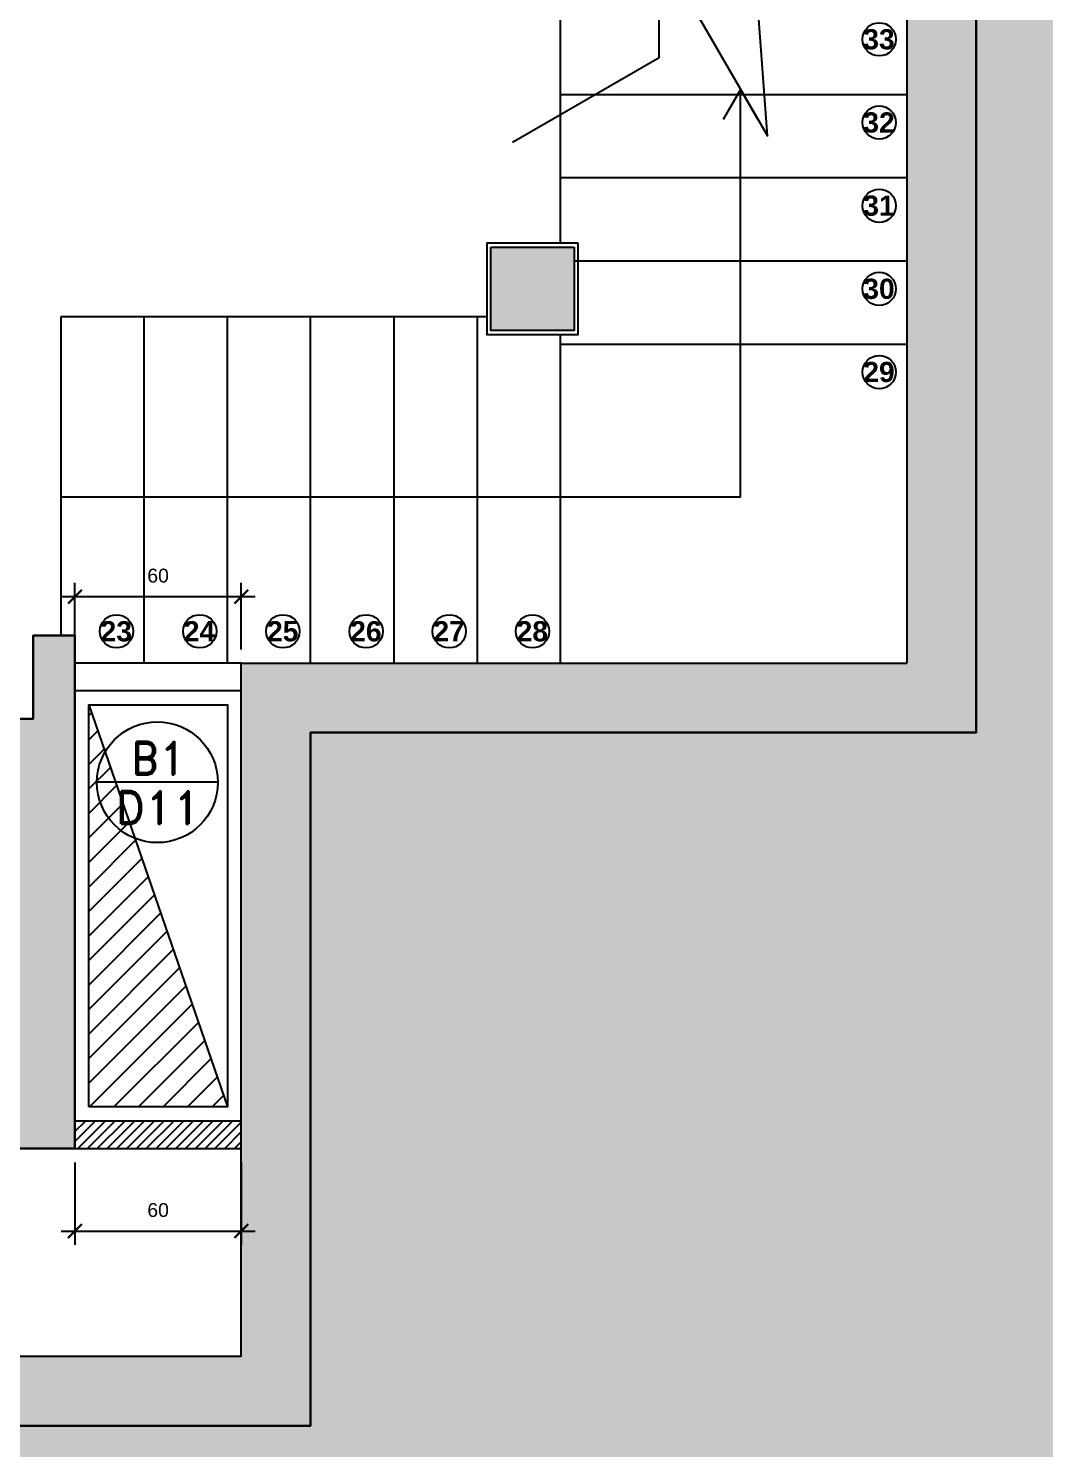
# Model space of a CAD drawing. Header units: centimetres. Extents: x 96271 to 179142, y 9855 to 112216.
# Drawn here: x 100145 to 100511, y 81167 to 81679 of the extents above; entities that cross this region are included whole.
import ezdxf
from ezdxf.enums import TextEntityAlignment as Align

# ---------------------------------------------------------------- set-up
doc = ezdxf.new("R2010")
doc.units = ezdxf.units.CM
doc.header["$LTSCALE"] = 100
doc.header["$MEASUREMENT"] = 0
doc.header["$PDSIZE"] = 0.2
doc.linetypes.add('HIDDEN', pattern=[0.375, 0.25, -0.125])
doc.layers.get('0').update_dxf_attribs({"linetype": 'CONTINUOUS'})
doc.layers.get('DEFPOINTS').update_dxf_attribs({"linetype": 'CONTINUOUS'})
doc.layers.add('A-AREA', color=191, linetype='CONTINUOUS', lineweight=25, plot=False)
for name, color, linetype in [('A-Dim CMU', 2, 'CONTINUOUS'), ('A-DOOR-ANOT', 111, 'CONTINUOUS'), ('A-Flor-Str', 3, 'CONTINUOUS'), ('A-Patt-CMU', 8, 'CONTINUOUS'), ('A-Patt-Strcr', 8, 'CONTINUOUS'), ('A-PLASTER', 51, 'CONTINUOUS'), ('A-Shaft', 31, 'CONTINUOUS'), ('A-Slab limit', 53, 'CONTINUOUS'), ('A-STAIRS', 51, 'CONTINUOUS'), ('A-Wall-Full', 5, 'CONTINUOUS'), ('A-Wall-Prht', 2, 'CONTINUOUS'), ('A-Wall-Strctr', 6, 'CONTINUOUS'), ('plan-stair steps nbr', 224, 'CONTINUOUS'), ('PLANTS', 75, 'CONTINUOUS')]:
    doc.layers.add(name, color=color, linetype=linetype)
doc.styles.add('ARIAL', font='arialbd.ttf')
doc.styles.add('ROMAND', font='romand.shx', dxfattribs={"height": 10})
doc.styles.get("Standard").update_dxf_attribs({"font": 'arial.ttf'})
doc.dimstyles.new('1-50', dxfattribs={"dimtxt": 11.25, "dimasz": 5, "dimexe": 5, "dimexo": 5, "dimgap": 5, "dimtad": 1, "dimdec": 1, "dimrnd": 0.5, "dimzin": 12, "dimdsep": 46, "dimtxsty": 'Standard', "dimblk": 'ARCHTICK', "dimcen": 0.09, "dimdle": 5, "dimadec": 0, "dimazin": 3, "dimtfac": 1, "dimtdec": 1, "dimtix": 1, "dimtofl": 0, "dimtmove": 1, "dimatfit": 3, "dimfxl": 5, "dimtolj": 1, "dimtzin": 0, "dimarcsym": 0})

# ---------------------------------------------------------------- blocks, each defined once
blk = doc.blocks.new('_ArchTick')
at = {"color": 0, "linetype": 'ByBlock', "const_width": 0.15}
blk.add_lwpolyline([(-0.5, -0.5), (0.5, 0.5)], dxfattribs=at)
blk = doc.blocks.new('*D1150')
at = {"layer": 'A-Dim CMU', "color": 0, "lineweight": -2, "transparency": 16777216}
for p, q in [((100161.5594666692, 81270.32917634671), (100161.5594666692, 81240.54316763848)), ((100221.5594666693, 81270.32917634671), (100221.5594666693, 81240.54316763848)), ((100156.5594666692, 81245.54316763848), (100226.5594666693, 81245.54316763848))]:
    blk.add_line(p, q, dxfattribs=at)
at = {"layer": 'DEFPOINTS', "color": 0, "transparency": 16777216}
for p in [(100161.5594666692, 81275.32917634671), (100221.5594666693, 81275.32917634671), (100221.5594666693, 81245.54316763848)]:
    blk.add_point(p, dxfattribs=at)
at = {"layer": 'A-Dim CMU', "color": 0, "lineweight": -2, "transparency": 16777216, "xscale": 5, "yscale": 5, "zscale": 5, "rotation": 180}
blk.add_blockref('_ArchTick', (100161.5594666692, 81245.54316763848), dxfattribs=at)
at = {"layer": 'A-Dim CMU', "color": 0, "lineweight": -2, "transparency": 16777216, "xscale": 5, "yscale": 5, "zscale": 5}
blk.add_blockref('_ArchTick', (100221.5594666693, 81245.54316763848), dxfattribs=at)
at = {"layer": 'A-Dim CMU', "color": 0, "transparency": 16777216, "insert": (100191.5594666692, 81253.09603257709), "char_height": 5, "attachment_point": 5}
blk.add_mtext('\\A1;60', dxfattribs=at)
blk = doc.blocks.new('*D1151')
at = {"layer": 'A-Dim CMU', "color": 0, "lineweight": -2, "transparency": 16777216}
for p, q in [((100161.5594666694, 81455.32917634689), (100161.5594666694, 81479.33804203331)), ((100221.5594666693, 81455.32917634689), (100221.5594666693, 81479.33804203331)), ((100156.5594666694, 81474.33804203331), (100226.5594666693, 81474.33804203331))]:
    blk.add_line(p, q, dxfattribs=at)
at = {"layer": 'DEFPOINTS', "color": 0, "transparency": 16777216}
for p in [(100221.5594666693, 81474.33804203331), (100161.5594666694, 81450.32917634689), (100221.5594666693, 81450.32917634689)]:
    blk.add_point(p, dxfattribs=at)
at = {"layer": 'A-Dim CMU', "color": 0, "lineweight": -2, "transparency": 16777216, "xscale": 5, "yscale": 5, "zscale": 5, "rotation": 180}
blk.add_blockref('_ArchTick', (100161.5594666694, 81474.33804203331), dxfattribs=at)
at = {"layer": 'A-Dim CMU', "color": 0, "lineweight": -2, "transparency": 16777216, "xscale": 5, "yscale": 5, "zscale": 5}
blk.add_blockref('_ArchTick', (100221.5594666693, 81474.33804203331), dxfattribs=at)
at = {"layer": 'A-Dim CMU', "color": 0, "transparency": 16777216, "insert": (100191.5594666694, 81481.89090697192), "char_height": 5, "attachment_point": 5}
blk.add_mtext('\\A1;60', dxfattribs=at)
blk = doc.blocks.new('DOOR NO')
blk.add_line((1261.347277619456, 533.9865170043415), (661.3472776194558, 533.9865170043415))
blk.add_circle((961.3472776194558, 533.9865170043415), 300)
at = {"style": 'ROMAND'}
for tag, p in [('LEVEL', (968.9201369727657, 572.2718152120582)), ('DOOR', (965.9961848291791, 327.1937699461182))]:
    blk.add_attdef(tag, text='', height=162, dxfattribs=at).set_placement(p, align=Align.CENTER)

msp = doc.modelspace()

# ---------------------------------------------------------------- hatches: boundary and pattern name
at = {"layer": 'A-Patt-CMU'}
h = msp.add_hatch(dxfattribs=at)
h.set_pattern_fill('ANSI31', color=256, scale=20, angle=180)
h.set_pattern_definition([(225, (96004.53073319225, 69378.01447332831), (1.767766952966369, -1.767766952966369), [])])
h.paths.add_polyline_path([(99256.55946666919, 82745.32917634815), (99241.55946667315, 82745.3291763456), (99241.55946667315, 82665.32917634692), (99256.55946667315, 82665.32917634946)])
h.paths.add_polyline_path([(99986.55946666922, 82350.32917634671), (99976.55946666922, 82350.32917634671), (99976.55946666928, 82125.32917634674), (99986.55946666928, 82125.32917634674)])
h.paths.add_polyline_path([(99861.55946667149, 81715.32917634671), (99761.5594666705, 81715.32917634671), (99761.55946667018, 81700.32917634671), (99861.55946667152, 81700.32917634671)])
h.paths.add_polyline_path([(99961.55946667146, 81715.32917634671), (99951.55946667155, 81715.32917634671), (99951.55946667152, 81700.32917634671), (99961.55946667152, 81700.32917634671)])
h.paths.add_polyline_path([(99996.5594666694, 81885.32917634689), (99986.55946666942, 81885.32917634689), (99986.55946666954, 81870.32917634692), (99996.5594666694, 81870.32917634692)])
h.paths.add_polyline_path([(99961.55946666925, 81460.32917634689), (99921.5594666694, 81460.32917634689), (99921.5594666694, 81445.32917634689), (99961.55946666925, 81445.32917634677)])
h.paths.add_polyline_path([(100221.5594666693, 81285.32917634671), (100161.5594666692, 81285.32917634671), (100161.5594666692, 81275.32917634671), (100221.5594666693, 81275.32917634671)])
h.paths.add_polyline_path([(100391.5594666693, 82070.32917634692), (100391.5594666693, 82060.32917634692), (100461.5594666693, 82060.32917634692), (100461.5594666693, 82070.32917634692)])
h.paths.add_polyline_path([(100391.5594666693, 82030.3291763469), (100401.5594666693, 82030.3291763469), (100401.5594666693, 82060.32917634692), (100391.5594666693, 82060.32917634692)])
h.paths.add_polyline_path([(100391.5594666693, 81940.32917634692), (100496.5594666693, 81940.32917634692), (100496.5594666693, 81950.32917634692), (100401.5594666693, 81950.32917634692), (100401.5594666693, 81970.32917634692), (100391.5594666693, 81970.32917634692)])
h.paths.add_polyline_path([(99746.55946666925, 82490.32917634671), (99746.55946666919, 82610.32917634698), (99736.55946666919, 82610.32917634698), (99736.55946666922, 82490.32917634671)])
h.paths.add_polyline_path([(99751.55946666907, 82610.32917634698), (99751.5594666691, 82490.32917634671), (99761.55946666907, 82490.32917634671), (99761.55946666904, 82610.32917634696)])
h.paths.add_polyline_path([(99596.5594666693, 81945.3721171797), (99596.55946666948, 81875.32917634548), (99601.55946666945, 81875.32917634587), (99601.55946666948, 81860.32917634552), (99426.55946666954, 81860.32917634552), (99426.55901936887, 82110.35109406301), (98936.55901936884, 82110.35109406304), (98936.55946666916, 82100.32917634555), (99416.55946666919, 82100.37211717977), (99416.55946666951, 81850.32917634552), (99611.55946666951, 81850.32917634552), (99611.5594666693, 81945.37211717971)])
h.paths.add_polyline_path([(99596.55946666948, 81865.32917634552), (99596.55946666948, 81875.32917634548), (99441.55946666948, 81875.32917634552), (99441.55946666919, 82110.37211717974), (99596.55946666928, 82110.37211717974), (99596.55946666928, 82025.37211717971), (99611.55946666925, 82025.37211717971), (99611.55946666919, 82125.37211717971), (99256.55946667309, 82125.37211717975), (99256.55946667315, 82575.3291763469), (99241.55946667309, 82575.32917634692), (99241.55946929406, 82125.34281910668), (98936.55946929016, 82125.34281910668), (98936.55946852989, 82115.35131777338), (99431.55946852991, 82115.35131777338), (99431.55946666951, 81865.32917634552)])
h.paths.add_polyline_path([(99961.55946666913, 82265.3291763455), (99971.54804795061, 82265.3291763455), (99971.54804795058, 82350.32917634671), (99961.5594666691, 82350.32917634671)])
h.paths.add_polyline_path([(99971.54804795061, 82240.3291763455), (99961.55946666913, 82240.3291763455), (99961.55946666916, 82125.32917634674), (99971.54804795064, 82125.32917634674)])
h.paths.add_polyline_path([(99746.55946666887, 81630.34028895276), (99746.55946666884, 81670.32917634619), (99736.55946666884, 81670.32917634619), (99736.55946666928, 81630.34028895275)])
h.paths.add_polyline_path([(99751.55946666902, 81670.32917634619), (99751.55946666902, 81630.32917634616), (99761.55946666942, 81630.32917634617), (99761.55946666902, 81670.32917634619)])
h.paths.add_polyline_path([(99746.55946666899, 81510.34028895274), (99736.55946666904, 81510.34028895275), (99736.55946666934, 81315.32917634668), (99746.55946666925, 81315.32917634668)])
h.paths.add_polyline_path([(99751.55946666904, 81460.3291763469), (99761.55946666922, 81460.32917634689), (99761.55946666916, 81510.34028895272), (99751.55946666904, 81510.34028895274)])
h.paths.add_polyline_path([(99761.55946666922, 81445.32917634677), (99751.55946666904, 81445.32917634674), (99751.55946666902, 81315.32917634668), (99761.55946666934, 81315.32917634668)])
at = {"layer": 'A-Patt-Strcr'}
h = msp.add_hatch(dxfattribs=at)
h.set_pattern_fill('AR-CONC', color=256, scale=2, angle=-1.272221872585407e-14)
h.set_pattern_definition([(49.99999999999999, (89598.393168743, 77124.04686877379), (14.34520365201507, -1.255042699651905), [1.5, -16.5]), (355, (89598.393168743, 77124.04686877379), (-2.775026672259997, 15.04384267400024), [1.2, -13.2]), (100.45144446, (89599.58860236302, 77123.9422818938), (11.57017693454224, 13.78879981937259), [1.27480384, -14.02284224]), (46.18419999999998, (89598.393168743, 77128.04686877379), (21.34482661343145, -3.310385615861536), [2.25, -24.75]), (96.63563548999993, (89600.171903643, 77127.77100263379), (18.69323891348457, 19.48237201549101), [1.91220684, -21.03427519999999]), (351.1841639899999, (89598.393168743, 77128.04686877379), (18.69323890109547, 19.4823720053998), [1.8, -19.80000002]), (20.99999999999998, (89600.393168743, 77127.04686877379), (11.93814104236923, -8.052377813306778), [1.5, -16.5]), (326.0000000000001, (89600.393168743, 77127.04686877379), (4.866306638431638, 14.50300090093706), [1.2, -13.2]), (71.45144473999999, (89601.38801382299, 77126.3758372938), (16.80444753459942, 6.450623056127073), [1.2748038, -14.02284224]), (37.49999999999998, (89598.393168743, 77124.04686877379), (0.2431971063458148, 6.65787707662623), [0, -13.04, 0, -13.4, 0, -13.25]), (7.499999999999987, (89598.393168743, 77124.04686877379), (5.261390748842974, 7.888234237647204), [0, -7.64, 0, -12.74, 0, -5.05]), (327.5, (89593.93316874301, 77124.04686877379), (10.67644872344818, -0.4510974346875975), [0, -5, 0, -15.6, 0, -20.7]), (317.5, (89591.93316874301, 77124.04686877379), (11.66372338684772, 2.002099646646352), [0, -6.5, 0, -10.36, 0, -14.7])])
h.paths.add_polyline_path([(99736.55946666919, 81200.32917634689), (99376.55946666919, 81200.32917634689), (99376.55946666919, 81175.32917634689), (99401.55946666919, 81175.32917634686), (99736.55946666919, 81175.32917634668)], flags=17)
h.paths.add_polyline_path([(98901.55946666983, 81670.32917634619), (98876.55946666983, 81670.32917634619), (98876.55946666913, 81270.3291763461), (98901.55946666913, 81270.3291763461)])
h.paths.add_polyline_path([(98901.55946666919, 82775.32917634689), (98876.55946666919, 82775.32917634689), (98876.55946666919, 82180.32917634555), (98901.55946666919, 82180.32917634555)])
edge = h.paths.add_edge_path()
edge.add_line((100486.5594666693, 82835.32917634689), (100486.5594666693, 82810.32917634689))
edge.add_line((100486.5594666693, 82810.32917634689), (100981.4603026831, 82810.32917634692))
edge.add_line((100981.4603026831, 82810.32917634692), (101043.3274460286, 80977.0098685227))
edge.add_line((101043.3274460286, 80977.0098685227), (99866.85723325188, 80980.22886579524))
edge.add_line((99866.85723325188, 80980.22886579524), (99504.72034389118, 80897.76012358716))
edge.add_arc((99826.55946666925, 81175.32917634609), 425.0000000000546, 179.999999999896, 220.7760148464379, ccw=False)
edge.add_line((99401.55946666919, 81175.32917634686), (99376.55946666919, 81175.32917634607))
edge.add_arc((99826.55946666893, 81175.32917634601), 449.9999999997381, 179.9999999999926, 222.7082701089523)
edge.add_line((99495.89195099406, 80870.10959296845), (99869.63408048381, 80955.22117434752))
edge.add_line((99869.63408048381, 80955.22117434752), (101065.6790577525, 80951.9486176114))
edge.add_line((101065.6790577525, 80951.9486176114), (101005.6765128952, 82835.32917634692))
edge.add_line((101005.6765128952, 82835.32917634692), (100486.5594666693, 82835.32917634689))
h = msp.add_hatch(dxfattribs=at)
h.set_pattern_fill('EARTH', color=256, scale=100, angle=-1.272221872585407e-14)
h.set_pattern_definition([(0, (89598.393168743, 77124.04686877379), (25.00000000000001, 24.99999999999999), [25, -25]), (0, (89598.393168743, 77133.42186877379), (25.00000000000001, 24.99999999999999), [25, -25]), (0, (89598.393168743, 77142.79686877379), (25.00000000000001, 24.99999999999999), [25, -25]), (90, (89601.518168743, 77145.92186877379), (-24.99999999999999, 25.00000000000001), [25, -25]), (90, (89610.893168743, 77145.92186877379), (-24.99999999999999, 25.00000000000001), [25, -25]), (90, (89620.268168743, 77145.92186877379), (-24.99999999999999, 25.00000000000001), [25, -25])])
edge = h.paths.add_edge_path()
edge.add_line((99504.72034389121, 80897.76012358716), (99866.85723325188, 80980.22886579524))
edge.add_line((99866.85723325188, 80980.22886579524), (101039.8676465838, 80977.01933504795))
edge.add_line((101039.8676465838, 80977.01933504795), (100981.4603026831, 82810.32917634692))
edge.add_line((100981.4603026831, 82810.32917634692), (100486.5594666693, 82810.32917634689))
edge.add_line((100486.5594666693, 82810.32917634689), (100486.5594666693, 82350.32917634671))
edge.add_line((100486.5594666693, 82350.32917634671), (100486.5594666693, 82125.32917634698))
edge.add_line((100486.5594666693, 82125.32917634698), (100486.5594666693, 82075.32917634689))
edge.add_line((100486.5594666693, 82075.32917634689), (100521.5594666693, 82075.32917634692))
edge.add_line((100521.5594666693, 82075.32917634692), (100521.5594666693, 81870.32917634671))
edge.add_line((100521.5594666693, 81870.32917634671), (100486.5594666693, 81870.32917634671))
edge.add_line((100486.5594666693, 81870.32917634671), (100486.5594666693, 81425.32917634689))
edge.add_line((100486.5594666693, 81425.32917634689), (100246.5594666693, 81425.32917634689))
edge.add_line((100246.5594666693, 81425.32917634689), (100246.5594666693, 81175.32917634689))
edge.add_line((100246.5594666693, 81175.32917634689), (99761.55946666928, 81175.32917634689))
edge.add_line((99761.55946666928, 81175.32917634689), (99401.55946666919, 81175.3291763462))
edge.add_arc((99826.55946666907, 81175.32917634606), 424.9999999998745, 180, 220.7760148464732)
h = msp.add_hatch(dxfattribs=at)
h.set_pattern_fill('AR-CONC', color=256, scale=2, angle=-1.272221872585407e-14)
h.set_pattern_definition([(49.99999999999999, (109598.3931687429, 77124.04686877379), (14.34520365201507, -1.255042699651905), [1.5, -16.5]), (355, (109598.3931687429, 77124.04686877379), (-2.775026672259997, 15.04384267400024), [1.2, -13.2]), (100.45144446, (109599.588602363, 77123.9422818938), (11.57017693454224, 13.78879981937259), [1.27480384, -14.02284224]), (46.18419999999998, (109598.3931687429, 77128.04686877379), (21.34482661343145, -3.310385615861536), [2.25, -24.75]), (96.63563548999993, (109600.1719036429, 77127.77100263379), (18.69323891348457, 19.48237201549101), [1.91220684, -21.03427519999999]), (351.1841639899999, (109598.3931687429, 77128.04686877379), (18.69323890109547, 19.4823720053998), [1.8, -19.80000002]), (20.99999999999998, (109600.3931687429, 77127.04686877379), (11.93814104236923, -8.052377813306778), [1.5, -16.5]), (326.0000000000001, (109600.3931687429, 77127.04686877379), (4.866306638431638, 14.50300090093706), [1.2, -13.2]), (71.45144473999999, (109601.3880138229, 77126.3758372938), (16.80444753459942, 6.450623056127073), [1.2748038, -14.02284224]), (37.49999999999998, (109598.3931687429, 77124.04686877379), (0.2431971063458148, 6.65787707662623), [0, -13.04, 0, -13.4, 0, -13.25]), (7.499999999999987, (109598.3931687429, 77124.04686877379), (5.261390748842974, 7.888234237647204), [0, -7.64, 0, -12.74, 0, -5.05]), (327.5, (109593.933168743, 77124.04686877379), (10.67644872344818, -0.4510974346875975), [0, -5, 0, -15.6, 0, -20.7]), (317.5, (109591.933168743, 77124.04686877379), (11.66372338684772, 2.002099646646352), [0, -6.5, 0, -10.36, 0, -14.7])])
h.paths.add_polyline_path([(100246.5594666693, 81425.32917634689), (100281.5594666693, 81425.32917634689), (100281.5594666693, 81450.32917634689), (100221.5594666693, 81450.32917634689), (100221.5594666693, 81200.32917634689), (99761.55946666919, 81200.32917634689), (99761.55946666919, 81175.32917634689), (100246.5594666693, 81175.32917634689)])
h.paths.add_polyline_path([(99761.55946666919, 81315.32917634668), (99736.55946666919, 81315.32917634668), (99736.55946666919, 81175.32917634668), (99761.55946666919, 81175.32917634668)])
h.paths.add_polyline_path([(100486.5594666693, 82635.32917634692), (100461.5594666693, 82635.32917634692), (100461.5594666693, 82390.32917634671), (100486.5594666693, 82390.32917634671)])
h.paths.add_polyline_path([(100486.5594666693, 82390.32917634671), (100461.5594666692, 82390.32917634671), (100461.5594666692, 82350.32917634671), (100486.5594666693, 82350.32917634671)])
h.paths.add_polyline_path([(100486.5594666693, 82350.32917634671), (100461.5594666693, 82350.32917634671), (100461.5594666693, 82125.32917634698), (100486.5594666693, 82125.32917634698)])
h.paths.add_polyline_path([(100486.5594666693, 82125.32917634698), (100461.5594666693, 82125.32917634698), (100461.5594666692, 82050.32917634674), (100486.5594666692, 82050.32917634674)])
h.paths.add_polyline_path([(100521.5594666693, 82075.32917634692), (100486.5594666693, 82075.32917634689), (100486.5594666692, 82050.32917634674), (100496.5594666693, 82050.32917634692), (100496.5594666693, 81895.32917634671), (100521.5594666693, 81895.32917634671)])
h.paths.add_polyline_path([(100521.5594666693, 81895.32917634671), (100391.5594666692, 81895.32917634671), (100391.5594666692, 81870.32917634671), (100521.5594666693, 81870.32917634671)])
h.paths.add_polyline_path([(100486.5594666693, 81870.32917634671), (100461.5594666693, 81870.32917634671), (100461.5594666693, 81450.32917634689), (100281.5594666693, 81450.32917634689), (100281.5594666693, 81425.32917634689), (100486.5594666693, 81425.32917634689)])
h.paths.add_polyline_path([(99986.55946666925, 81895.32917634671), (99961.55946666925, 81895.32917634671), (99961.55946667152, 81700.32917634671), (99986.55946667152, 81700.32917634671)])
h.paths.add_polyline_path([(100341.5594666693, 81750.32917634671), (100311.5594666693, 81750.32917634671), (100311.5594666693, 81720.32917634671), (100341.5594666693, 81720.32917634671)], flags=17)
h.paths.add_polyline_path([(100341.5594666693, 81600.32917634668), (100311.5594666693, 81600.32917634671), (100311.5594666693, 81570.32917634671), (100341.5594666693, 81570.32917634671)], flags=17)
h.paths.add_polyline_path([(100136.5594666692, 81300.32917634668), (99986.55946666925, 81300.32917634668), (99986.55946666925, 81275.32917634668), (100136.5594666692, 81275.32917634668)], flags=17)
h.paths.add_polyline_path([(98936.5594666691, 81270.3291763461), (98876.55946666913, 81270.3291763461), (98876.55946666913, 81175.3291763461), (98936.5594666691, 81175.3291763461)])
h.paths.add_polyline_path([(98936.55946666983, 81750.32917634619), (98876.55946666983, 81750.32917634619), (98876.55946666983, 81670.32917634619), (98936.55946666983, 81670.32917634619)])
h.paths.add_polyline_path([(98936.55946666916, 82180.32917634555), (98876.55946666919, 82180.32917634555), (98876.55946666919, 82100.32917634555), (98936.55946666916, 82100.32917634555)])
h.paths.add_polyline_path([(99761.55946668112, 82180.32917634558), (99736.55946668112, 82180.32917634558), (99736.55946666925, 82050.32917634674), (99761.55946666925, 82050.32917634674)])
h.paths.add_polyline_path([(99986.55946666916, 82125.32917634674), (99961.55946666916, 82125.32917634674), (99961.55946666925, 82050.32917634674), (99986.55946666925, 82050.32917634674)])
h.paths.add_polyline_path([(99986.55946666919, 82390.32917634671), (99961.55946666922, 82390.32917634671), (99961.55946666925, 82350.32917634671), (99986.55946666922, 82350.32917634671)])
h.paths.add_polyline_path([(99761.55946667172, 81750.32917634622), (99736.55946667213, 81750.32917634622), (99736.55946666966, 81670.32917634619), (99761.55946666925, 81670.32917634619)])
h.paths.add_polyline_path([(99986.55946666925, 81430.32917634671), (99976.55946666925, 81430.32917634671), (99976.55946666925, 81460.32917634671), (99961.55946666925, 81460.32917634671), (99961.55946666925, 81275.32917634671), (99986.55946666925, 81275.32917634671)])
h.paths.add_polyline_path([(100146.5594666692, 81430.32917634671), (100136.5594666692, 81430.32917634671), (100136.5594666692, 81275.32917634671), (100161.5594666692, 81275.32917634671), (100161.5594666692, 81460.32917634671), (100146.5594666692, 81460.32917634671)])
at = {"layer": 'A-Shaft'}
h = msp.add_hatch(dxfattribs=at)
h.set_pattern_fill('ANSI31', color=256, scale=50, angle=-1.272221872585407e-14)
h.set_pattern_definition([(44.99999999999999, (-49820.00000000006, 9810.046470417314), (-4.419417382415921, 4.419417382415923), [])])
h.paths.add_polyline_path([(100166.5594666693, 81435.32917634671), (100166.5594666693, 81290.32917634671), (100216.5594666693, 81290.32917634671)])
at = {"layer": 'PLANTS'}
h = msp.add_hatch(dxfattribs=at)
h.set_pattern_fill('AR-SAND', color=256, scale=20)
h.set_pattern_definition([(37.50000000000001, (109663.154250821, 69378.01447332827), (-1.259867162192163, 38.53647538026317), [0, -30.4, 0, -34, 0, -32.5]), (7.499999999999999, (109663.154250821, 69378.01447332827), (35.39553410535454, 56.4429213045948), [0, -16.4, 0, -27.4, 0, -10.5]), (327.5, (109638.554250821, 69378.01447332827), (62.2828372350299, 0.1131810707392988), [0, -10, 0, -36, 0, -47]), (317.5, (109638.554250821, 69378.01447332827), (60.12253209144588, 17.55351129868499), [0, -5, 0, -23.6, 0, -27])])
edge = h.paths.add_edge_path()
edge.add_arc((98661.55946666884, 80820.32917634635), 824.9999999999272, 89.99999999999798, 141.0869320477577)
edge.add_line((98019.62704650508, 81338.54512355618), (98002.88144504107, 83105.32917634692))
edge.add_line((98002.88144504107, 83105.32917634692), (98316.55946666919, 83105.32917634692))
edge.add_line((98316.55946666919, 83105.32917634692), (98431.25806151389, 83105.32917634692))
edge.add_line((98431.25806151389, 83105.32917634692), (98896.55946666919, 83105.32917634692))
edge.add_line((98896.55946666919, 83105.32917634692), (98896.55946666919, 83630.32917634692))
edge.add_line((98896.55946666919, 83630.32917634692), (99278.17056261195, 83630.32917634692))
edge.add_line((99278.17056261195, 83630.32917634692), (99555.20229951528, 83630.32917634692))
edge.add_line((99555.20229951528, 83630.32917634692), (99555.20229951528, 83736.5200899789))
edge.add_line((99555.20229951528, 83736.5200899789), (99555.20229951528, 83830.32917634692))
edge.add_line((99555.20229951528, 83830.32917634692), (100191.952319623, 83830.32917634692))
edge.add_line((100191.952319623, 83830.32917634692), (100255.2022995153, 83830.32917634692))
edge.add_line((100255.2022995153, 83830.32917634692), (100255.2022995153, 84090.32917634692))
edge.add_line((100255.2022995153, 84090.32917634692), (100764.8769031949, 84095.26552313761))
edge.add_line((100764.8769031949, 84095.26552313761), (100940.5235680042, 84095.26552313761))
edge.add_line((100940.5235680042, 84095.26552313761), (100980.6638286965, 82835.32917634695))
edge.add_line((100980.6638286965, 82835.32917634695), (100506.5594666694, 82835.32917634695))
edge.add_line((100506.5594666694, 82835.32917634695), (100506.5594666694, 83400.32917634689))
edge.add_line((100506.5594666694, 83400.32917634689), (99941.55946666919, 83400.32917634689))
edge.add_line((99941.55946666919, 83400.32917634689), (99941.55946666919, 82835.32917634692))
edge.add_line((99941.55946666919, 82835.32917634692), (99736.55946666896, 82835.32917634692))
edge.add_line((99736.55946666896, 82835.32917634692), (99736.55946666893, 82775.32917634692))
edge.add_line((99736.55946666893, 82775.32917634692), (99706.55946667292, 82775.32917634712))
edge.add_line((99706.55946667292, 82775.32917634712), (99491.55946667289, 82775.32917634692))
edge.add_line((99491.55946667289, 82775.32917634692), (99426.55946666919, 82775.32917634712))
edge.add_line((99426.55946666919, 82775.32917634712), (99211.55946666919, 82775.32917634689))
edge.add_line((99211.55946666919, 82775.32917634689), (99151.55946666919, 82775.32917634689))
edge.add_line((99151.55946666919, 82775.32917634689), (98936.55946666919, 82775.32917634692))
edge.add_line((98936.55946666919, 82775.32917634692), (98901.55946666893, 82775.32917634692))
edge.add_line((98901.55946666893, 82775.32917634692), (98876.55946666893, 82775.32917634692))
edge.add_line((98876.55946666893, 82775.32917634692), (98676.55946666902, 82775.32917634692))
edge.add_line((98676.55946666902, 82775.32917634692), (98676.55946666902, 82763.61506344336))
edge.add_arc((98746.55946667356, 82560.32269300439), 215.0064833425549, 109.0002074410326, 180)
edge.add_line((98531.552983331, 82560.32269300439), (98531.55298333097, 82390.32917634572))
edge.add_line((98531.55298333097, 82390.32917634572), (98531.55298333097, 81820.53268686931))
edge.add_line((98531.55298333097, 81820.53268686931), (98876.5594666693, 81820.53268686867))
edge.add_line((98876.5594666693, 81820.53268686867), (98876.55946666957, 81670.32917634622))
edge.add_line((98876.55946666957, 81670.32917634622), (98876.55946666954, 81645.32917634628))
edge.add_line((98876.55946666954, 81645.32917634628), (98661.55946666887, 81645.32917634628))

# ---------------------------------------------------------------- linework, layer by layer
msp.add_line((100348.9697228229, 81655.32917634692), (100336.5594666694, 81655.32917634692))
msp.add_lwpolyline([(100319.3066201321, 81638.20317602338), (100372.2536792238, 81668.77217484274), (100372.2536792238, 81708.0299949029), (100411.2442761431, 81640.49630002122), (100407.9290619427, 81685.79116748285), (100473.7763081596, 81723.80809281155)])
at = {"layer": 'A-AREA'}
msp.add_lwpolyline([(99961.55946666925, 81460.32917634689), (99961.55946666925, 81275.32917634712), (100161.5594666692, 81275.32917634712), (100161.5594666692, 81460.32917634686), (100146.5594666692, 81460.32917634686), (100146.5594666692, 81430.32917634686), (100136.5594666692, 81430.32917634686), (100136.5594666692, 81300.32917634686), (99986.55946666925, 81300.32917634686), (99986.55946666925, 81430.32917634686), (99976.55946666925, 81430.32917634686), (99976.55946666995, 81460.329176347)], close=True, dxfattribs=at)
at = {"layer": 'A-Flor-Str'}
for points in [[(100156.5594666694, 81510.32917634695), (100401.5594666694, 81510.32917634695), (100401.5594666694, 81657.27088209137)], [(100401.5594666694, 81657.27088209137), (100395.3232667946, 81646.4694670621)], [(100401.5594666694, 81657.27088209137), (100407.7956665441, 81646.4694670621)]]:
    msp.add_lwpolyline(points, dxfattribs=at)
at = {"layer": 'A-PLASTER'}
msp.add_lwpolyline([(100343.0594666692, 81601.82917634674), (100310.0594666692, 81601.82917634674), (100310.0594666692, 81568.82917634674), (100343.0594666692, 81568.82917634674)], close=True, dxfattribs=at)
at = {"layer": 'A-Shaft'}
msp.add_line((100166.5594666693, 81435.32917634671), (100216.5594666693, 81290.32917634671), dxfattribs=at)
msp.add_lwpolyline([(100166.5594666693, 81290.32917634674), (100166.5594666693, 81435.32917634671), (100216.5594666693, 81435.32917634671), (100216.5594666693, 81290.32917634671)], close=True, dxfattribs=at)
at = {"layer": 'A-Slab limit'}
for points in [[(99961.55946666919, 82835.32917634689), (99736.55946666922, 82835.32917634689), (99736.55946666922, 82775.32917634689), (98876.55946666919, 82775.32917634689), (98876.55946666913, 81175.3291763461), (100246.5594666693, 81175.32917634578), (100246.5594666693, 81425.32917634689), (100486.5594666693, 81425.32917634689), (100486.5594666693, 81870.32917634671), (100521.5594666693, 81870.32917634671), (100521.5594666693, 82075.32917634692), (100486.5594666693, 82075.32917634689), (100486.5594666693, 82610.32917634689), (99961.55946666919, 82610.32917634689)], [(100221.5594666693, 81440.32917634689), (100161.5594666692, 81440.32917634689), (100161.5594666692, 81285.32917634671), (100221.5594666693, 81285.32917634671)]]:
    msp.add_lwpolyline(points, close=True, dxfattribs=at)
at = {"layer": 'A-STAIRS', "linetype": 'HIDDEN', "ltscale": 50}
for p, q in [((100336.5594666694, 81718.82917634674), (100336.5594666694, 81648.16411161594)), ((100336.5594666694, 81648.16411161594), (100336.5594666694, 81601.82917634674)), ((100276.5594666694, 81575.32917634674), (100276.5594666694, 81450.32917634674)), ((100306.5594666694, 81575.32917634674), (100306.5594666694, 81450.32917634674)), ((100336.5594666694, 81568.82917634674), (100336.5594666694, 81450.32917634692))]:
    msp.add_line(p, q, dxfattribs=at)
for points in [[(100461.5594666694, 81655.32917634692), (100348.9697228229, 81655.32917634692)], [(100461.5594666694, 81625.32917634692), (100336.5594666694, 81625.32917634692)], [(100461.5594666694, 81595.32917634692), (100341.5594666694, 81595.32917634692)], [(100156.5594666694, 81460.32917634671), (100156.5594666694, 81575.32917634674), (100310.0594666692, 81575.32917634674)], [(100186.5594666694, 81450.32917634692), (100186.5594666694, 81575.32917634674)], [(100216.5594666694, 81450.32917634692), (100216.5594666694, 81575.32917634674)], [(100246.5594666694, 81450.32917634692), (100246.5594666694, 81575.32917634674)], [(100461.5594666694, 81565.32917634692), (100336.5594666694, 81565.32917634692)]]:
    msp.add_lwpolyline(points, dxfattribs=at)
at = {"layer": 'A-Wall-Full'}
for p, q in [((100161.5594666692, 81285.32917634671), (100221.5594666693, 81285.32917634671)), ((100161.5594666692, 81275.32917634671), (100221.5594666693, 81275.32917634671))]:
    msp.add_line(p, q, dxfattribs=at)
at = {"layer": 'A-Wall-Prht'}
for p, q in [((100221.5594666693, 81450.32917634689), (100161.5594666692, 81450.32917634689)), ((100221.5594666693, 81440.32917634689), (100161.5594666692, 81440.32917634689))]:
    msp.add_line(p, q, dxfattribs=at)
at = {"layer": 'A-Wall-Strctr'}
for p, q in [((100311.5594666692, 81600.32917634671), (100341.5594666692, 81600.32917634668)), ((100311.5594666693, 81600.32917634671), (100341.5594666693, 81600.32917634668)), ((100246.5594666693, 81275.32917634674), (100246.5594666693, 81175.32917634689)), ((100221.5594666693, 81200.32917634689), (99761.55946666934, 81200.32917634689))]:
    msp.add_line(p, q, dxfattribs=at)
for points in [[(100486.5594666692, 82075.32917634689), (100521.5594666693, 82075.32917634692), (100521.5594666693, 81870.32917634695), (100486.5594666693, 81870.32917634695), (100486.5594666693, 81425.32917634689)], [(100486.5594666692, 82050.32917634674), (100496.5594666693, 82050.32917634692), (100496.5594666693, 81895.32917634698), (100391.5594666693, 81895.32917634698), (100391.5594666693, 81870.32917634695), (100461.5594666693, 81870.32917634695), (100461.5594666693, 81450.32917634689)], [(100341.5594666692, 81600.32917634668), (100341.5594666692, 81570.32917634671), (100311.5594666692, 81570.32917634671), (100311.5594666692, 81600.32917634671)], [(100341.5594666693, 81600.32917634668), (100341.5594666693, 81570.32917634671), (100311.5594666693, 81570.32917634671), (100311.5594666693, 81600.32917634671)], [(100146.5594666692, 81460.32917634671), (100161.5594666692, 81460.32917634671), (100161.5594666692, 81275.32917634671), (100136.5594666692, 81275.32917634671), (100136.5594666692, 81275.32917634671), (100136.5594666692, 81430.32917634671), (100146.5594666692, 81430.32917634671), (100146.5594666692, 81460.32917634671)], [(100221.5594666693, 81200.32917634689), (100221.5594666693, 81450.32917634689), (100461.5594666693, 81450.32917634689)], [(100486.5594666693, 81425.32917634689), (100246.5594666693, 81425.32917634689), (100246.5594666693, 81175.32917634689), (99761.55946666928, 81175.32917634689)]]:
    msp.add_lwpolyline(points, dxfattribs=at)
at = {"layer": 'plan-stair steps nbr'}
for centre in [(100451.5594666694, 81675.32917634703), (100451.5594666694, 81645.32917634703), (100451.5594666694, 81615.32917634703), (100451.5594666694, 81585.32917634703), (100451.5594666694, 81555.32917634703), (100176.5594666694, 81461.82917634692), (100206.5594666694, 81461.82917634695), (100236.5594666694, 81461.82917634695), (100266.5594666694, 81461.82917634695), (100296.5594666694, 81461.82917634692), (100326.5594666694, 81461.82917634692)]:
    msp.add_circle(centre, 6.006000000220579, dxfattribs=at)

# ---------------------------------------------------------------- block references
at = {"layer": 'A-DOOR-ANOT', "xscale": 0.07259999999973843, "yscale": 0.07259999999973843, "zscale": 0.07259999999973843}
msp.add_blockref('DOOR NO', (100121.4964483167, 81368.62723312718), dxfattribs=at).add_auto_attribs({'LEVEL': 'B1', 'DOOR': 'D11'})

# ---------------------------------------------------------------- texts
at = {"layer": 'plan-stair steps nbr', "char_height": 7.280000000000001, "attachment_point": 1, "style": 'ARIAL'}
for s, insert in [('33', (100445.8300357806, 81678.99752683719)), ('32', (100445.8300357806, 81648.99752683719)), ('31', (100445.8300357806, 81618.99752683719)), ('30', (100445.8300357806, 81588.99752683719)), ('29', (100445.8300357806, 81558.99752683719)), ('23', (100170.8300357806, 81465.49752683708)), ('24', (100200.8300357806, 81465.4975268371)), ('25', (100230.8300357806, 81465.4975268371)), ('26', (100260.8300357806, 81465.4975268371)), ('27', (100290.8300357806, 81465.49752683708)), ('28', (100320.8300357806, 81465.49752683708))]:
    msp.add_mtext_dynamic_manual_height_columns(s, width=7.280000000000001, gutter_width=0.35, heights=[0], dxfattribs=dict(at, insert=insert))

# ---------------------------------------------------------------- dimensions: what is measured, and where the dimension line sits
at = {"layer": 'A-Dim CMU'}
for p1, p2, distance, picture, middle in [((100161.5594666694, 81450.32917634689), (100221.5594666693, 81450.32917634689), 24.008865686424542, '*D1151', (100191.5594666694, 81481.89090697192)), ((100161.5594666692, 81275.32917634671), (100221.5594666693, 81275.32917634671), -29.786008708237205, '*D1150', (100191.5594666692, 81253.09603257709))]:
    dim = msp.add_aligned_dim(p1=p1, p2=p2, distance=distance, dimstyle='1-50', override={"dimtxt": 5}, dxfattribs=at)
    dim.commit()
    dim.dimension.update_dxf_attribs({"geometry": picture, "text_midpoint": middle})

doc.saveas('drawing.dxf')
